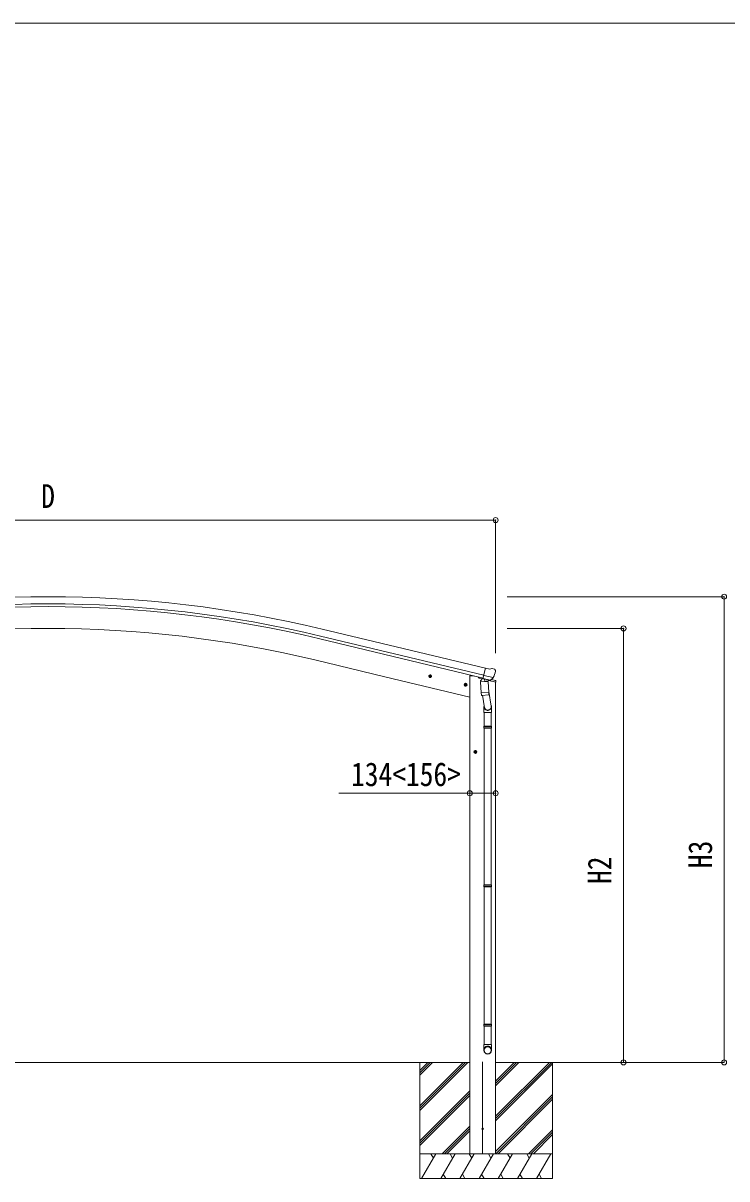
# Model space of a CAD drawing. Units: millimetres at full size, sheet at 1:30; details may follow other scales. Extents: x -8385 to 8479, y -5853 to 5787.
# Drawn here: x -4146 to 93, y -1175 to 5787 of the extents above; entities that cross this region are included whole.
import ezdxf
from ezdxf.enums import TextEntityAlignment as Align

# ---------------------------------------------------------------- set-up
doc = ezdxf.new("R2010")
doc.units = ezdxf.units.MM
doc.header["$LTSCALE"] = 30
doc.header["$PDMODE"] = 32
doc.header["$PDSIZE"] = 30
for name, color, linetype, lineweight in [('0-0_0', 7, 'Continuous', 9), ('0-1_本体', 4, 'Continuous', 9), ('0-2_部品', 7, 'Continuous', 9), ('0-8_PARTS2', 2, 'Continuous', 9), ('0-A_寸法', 6, 'Continuous', 9), ('F-0_240', 7, 'Continuous', 9)]:
    doc.layers.add(name, color=color, linetype=linetype, lineweight=lineweight)
doc.styles.add('ＭＳ ゴシック', font='')
doc.styles.get('ＭＳ ゴシック').set_extended_font_data('MS Gothic')

msp = doc.modelspace()

# ---------------------------------------------------------------- linework, layer by layer
at = {"layer": '0-0_0'}
for p, q in [((-6535.19, -472.88), (-1456.04, -472.88)), ((-1756.32, -521.47), (-1707.72, -472.87)), ((-1756.32, -472.88), (-1756.32, -1172.88)), ((-1756.32, -733.6), (-1495.59, -472.88)), ((-1756.32, -747.75), (-1481.45, -472.88)), ((-1756.32, -761.89), (-1467.31, -472.88)), ((-1756.32, -549.76), (-1679.44, -472.88)), ((-1756.32, -535.62), (-1693.58, -472.88)), ((-1299.54, -472.88), (-868.16, -472.88)), ((-1299.54, -797.32), (-975.09, -472.88)), ((-1299.54, -811.46), (-960.95, -472.88)), ((-1299.54, -613.48), (-1158.94, -472.88)), ((-1299.54, -599.33), (-1173.08, -472.88)), ((-1299.54, -585.19), (-1187.23, -472.88)), ((-1299.54, -825.61), (-956.32, -482.39)), ((-956.32, -472.88), (-956.32, -1172.88)), ((-1756.32, -945.73), (-1455.54, -644.96)), ((-1756.32, -959.88), (-1455.54, -659.1)), ((-1756.32, -974.02), (-1455.54, -673.24)), ((-1299.54, -1009.45), (-956.32, -666.24)), ((-1298.82, -1022.88), (-956.32, -680.38)), ((-1284.68, -1022.88), (-956.32, -694.52)), ((-1621.33, -1022.88), (-1455.54, -857.09)), ((-1607.19, -1022.88), (-1455.54, -871.23)), ((-1593.05, -1022.88), (-1455.54, -885.37)), ((-1100.83, -1022.88), (-956.32, -878.37)), ((-1086.69, -1022.88), (-956.32, -892.51)), ((-1072.55, -1022.88), (-956.32, -906.65)), ((-956.32, -1022.88), (-1756.32, -1022.88)), ((-1746.03, -1172.88), (-1659.43, -1022.88)), ((-1674.43, -1048.86), (-1689.43, -1022.88)), ((-1630.56, -1172.88), (-1543.96, -1022.88)), ((-1558.96, -1048.86), (-1573.96, -1022.88)), ((-1515.09, -1172.88), (-1428.49, -1022.88)), ((-1443.49, -1048.86), (-1458.49, -1022.88)), ((-1423.32, -1022.88), (-1289.32, -1022.88)), ((-1399.62, -1172.88), (-1313.02, -1022.88)), ((-1328.02, -1048.86), (-1343.02, -1022.88)), ((-1284.15, -1172.88), (-1197.55, -1022.88)), ((-1212.55, -1048.86), (-1227.55, -1022.88)), ((-1168.68, -1172.88), (-1082.08, -1022.88)), ((-1112.08, -1022.88), (-1097.08, -1048.86)), ((-1053.21, -1172.88), (-966.61, -1022.88)), ((-1756.32, -1172.88), (-956.32, -1172.88)), ((-1615.57, -1146.9), (-1600.57, -1172.88)), ((-1500.09, -1146.9), (-1485.1, -1172.88)), ((-1384.62, -1146.9), (-1369.63, -1172.88)), ((-1269.16, -1146.9), (-1254.16, -1172.88)), ((-1153.69, -1146.9), (-1138.69, -1172.88)), ((-1038.21, -1146.9), (-1023.22, -1172.88))]:
    msp.add_line(p, q, dxfattribs=at)
at = {"layer": '0-1_本体'}
for p, q in [((-2354.54, 2094.93), (-1371.29, 1858.87)), ((-2344.46, 2136.9), (-1361.21, 1900.85)), ((-2358.46, 2078.56), (-1375.22, 1842.51)), ((-1966.25, 1849.68), (-2389.05, 1951.18)), ((-1455.54, 1727.07), (-1966.25, 1849.68)), ((-1455.54, 1856.5), (-1435.54, 1856.5)), ((-1455.54, -1022.88), (-1455.54, 1856.5)), ((-1435.04, 1856.5), (-1401.77, 1848.52)), ((-1299.54, -1022.88), (-1299.54, 1817.36))]:
    msp.add_line(p, q, dxfattribs=at)
for radius in [7073, 7029.83, 7013, 6882]:
    msp.add_arc((-3995.62, -4740.67), radius, 76.5, 103.5, dxfattribs=at)
at = {"layer": '0-2_部品'}
for p, q in [((-1334.89, 1896.26), (-1360.82, 1902.48)), ((-1334.89, 1896.26), (-1321.63, 1898.95)), ((-1307.15, 1895.77), (-1320.33, 1898.93)), ((-1304.05, 1893.52), (-1300.2, 1887.22)), ((-1299.83, 1884.94), (-1300.11, 1883.79)), ((-1703.96, 1855.61), (-1684.51, 1850.94)), ((-1696.37, 1860.47), (-1701.53, 1855.03)), ((-1696.57, 1843.55), (-1691.9, 1863)), ((-1689.07, 1858.72), (-1696.37, 1860.47)), ((-1692.1, 1846.08), (-1686.94, 1851.52)), ((-1686.94, 1851.52), (-1689.07, 1858.72)), ((-1482.65, 1792.19), (-1477.98, 1811.64)), ((-1402.27, 1849), (-1402.27, 1845.85)), ((-1380.23, 1836.61), (-1398.44, 1840.98)), ((-1390.96, 1819.08), (-1345.28, 1822.27)), ((-1386.29, 1752.24), (-1390.96, 1819.08)), ((-1376.55, 1840.85), (-1389.86, 1825.53)), ((-1389.86, 1825.53), (-1389.42, 1819.19)), ((-1375.6, 1840.91), (-1376.55, 1840.85)), ((-1372.52, 1838.44), (-1374.05, 1838.81)), ((-1335.82, 1829.63), (-1372.52, 1838.44)), ((-1313.89, 1844.64), (-1371.39, 1858.44)), ((-1366.57, 1836.62), (-1365.55, 1822.01)), ((-1338.36, 1827.62), (-1364.17, 1821.19)), ((-1347.05, 1825.45), (-1346.82, 1822.17)), ((-1345.28, 1822.27), (-1340.6, 1755.44)), ((-1333.45, 1829.16), (-1340.97, 1830.96)), ((-1297.72, 1816.8), (-1340.53, 1827.08)), ((-1337.65, 1829.4), (-1337.6, 1828.66)), ((-1334.29, 1829.26), (-1335.82, 1829.63)), ((-1330.74, 1829.73), (-1314.36, 1844.22)), ((-1326.95, 1833.08), (-1300.02, 1826.61)), ((-1297.72, 1823.69), (-1297.72, 1816.8)), ((-1490.04, 1804.25), (-1470.59, 1799.58)), ((-1482.44, 1809.11), (-1487.61, 1803.67)), ((-1475.15, 1807.36), (-1482.44, 1809.11)), ((-1478.18, 1794.72), (-1473.01, 1800.17)), ((-1473.01, 1800.17), (-1475.15, 1807.36)), ((-1386.29, 1752.24), (-1340.6, 1755.44)), ((-1386.28, 1752.24), (-1385.39, 1739.55)), ((-1341.59, 1740.83), (-1383.28, 1737.92)), ((-1340.96, 1760.56), (-1326.42, 1672.69)), ((-1339.74, 1742.97), (-1340.61, 1755.44)), ((-1340.14, 1741.61), (-1340.14, 1741.61)), ((-1379.75, 1738.17), (-1367.12, 1663.37)), ((-1370.27, 1670.19), (-1370.27, 1635.53)), ((-1370.27, 1635.53), (-1324.27, 1635.53)), ((-1368.27, 1635.53), (-1368.27, 1552.87)), ((-1326.27, 1635.53), (-1326.27, 1552.87)), ((-1324.27, 1635.53), (-1324.27, 1669.88)), ((-1370.27, 1550.87), (-1369.27, 1552.87)), ((-1370.27, 1550.87), (-1324.27, 1550.87)), ((-1370.27, 1550.87), (-1370.27, 1542.87)), ((-1370.27, 1542.87), (-1324.27, 1542.87)), ((-1370.27, 1542.87), (-1369.27, 1540.87)), ((-1369.27, 1552.87), (-1325.27, 1552.87)), ((-1369.27, 1540.87), (-1325.27, 1540.87)), ((-1368.27, 1540.87), (-1368.27, 596.69)), ((-1326.27, 1540.87), (-1326.27, 596.69)), ((-1324.27, 1550.87), (-1325.27, 1552.87)), ((-1431.78, 1397), (-1411.78, 1397)), ((-1425.53, 1403.5), (-1429.28, 1397)), ((-1418.03, 1403.5), (-1425.53, 1403.5)), ((-1421.78, 1387), (-1421.78, 1407)), ((-1414.27, 1397), (-1418.03, 1403.5)), ((-1418.03, 1390.5), (-1414.27, 1397)), ((-1370.27, 594.69), (-1369.27, 596.69)), ((-1370.27, 594.69), (-1324.27, 594.69)), ((-1370.27, 594.69), (-1370.27, 586.69)), ((-1370.27, 586.69), (-1324.27, 586.69)), ((-1370.27, 586.69), (-1369.27, 584.69)), ((-1369.27, 596.69), (-1325.27, 596.69)), ((-1369.27, 584.69), (-1325.27, 584.69)), ((-1368.27, 584.69), (-1368.27, -243.5)), ((-1326.27, 584.69), (-1326.27, -243.5)), ((-1324.27, 594.69), (-1325.27, 596.69)), ((-1370.27, -245.5), (-1369.27, -243.5)), ((-1370.27, -245.5), (-1324.27, -245.5)), ((-1370.27, -245.5), (-1370.27, -253.5)), ((-1370.27, -253.5), (-1324.27, -253.5)), ((-1370.27, -253.5), (-1369.27, -255.5)), ((-1369.27, -243.5), (-1325.27, -243.5)), ((-1369.27, -255.5), (-1325.27, -255.5)), ((-1368.27, -255.5), (-1368.27, -365.5)), ((-1326.27, -255.5), (-1326.27, -365.5)), ((-1324.27, -245.5), (-1325.27, -243.5)), ((-1370.27, -399.64), (-1370.27, -365.5)), ((-1370.27, -365.5), (-1324.27, -365.5)), ((-1324.27, -399.64), (-1324.27, -365.5))]:
    msp.add_line(p, q, dxfattribs=at)
for points in [[(-1366.25, 1837.03), (-1375.97, 1839.37), (-1360.82, 1902.48)], [(-1701.53, 1855.03), (-1699.4, 1847.83), (-1692.1, 1846.08)], [(-1366.25, 1837.03), (-1366.01, 1836.88), (-1341.25, 1830.93), (-1340.97, 1830.96)], [(-1313.62, 1845.21), (-1314.2, 1844.37), (-1314.36, 1844.22)], [(-1487.61, 1803.67), (-1485.48, 1796.47), (-1478.18, 1794.72)], [(-1324.27, 1550.87), (-1324.27, 1542.87), (-1325.27, 1540.87)], [(-1429.28, 1397), (-1425.53, 1390.5), (-1418.03, 1390.5)], [(-1324.27, 594.69), (-1324.27, 586.69), (-1325.27, 584.69)], [(-1324.27, -245.5), (-1324.27, -253.5), (-1325.27, -255.5)]]:
    msp.add_lwpolyline(points, dxfattribs=at)
for centre, radius in [((-1694.23, 1853.28), 8.5), ((-1694.23, 1853.28), 7.7), ((-1694.23, 1853.28), 6.5), ((-1480.31, 1801.92), 8.5), ((-1480.31, 1801.92), 7.7), ((-1480.31, 1801.92), 6.5), ((-1421.78, 1397), 8.5), ((-1421.78, 1397), 7.7), ((-1421.78, 1397), 6.5)]:
    msp.add_circle(centre, radius, dxfattribs=at)
at = {"layer": '0-2_部品', "color": 4}
msp.add_circle((-1378.04, -872.88), 4.5, dxfattribs=at)
at = {"layer": '0-2_部品'}
for centre, radius, start, end in [((-1321.03, 1896.01), 3, 76.5, 101.5), ((-1496.92, 1931.04), 202.4, 334.90875, 346.5), ((-1308.32, 1890.9), 5, 31.5, 76.5), ((-1397.27, 1845.85), 5, 180, 256.5), ((-1373.93, 1839.3), 0.5, 221.23754, 256.5), ((-1367.17, 1836.54), 0.604, 7.79405, 79.40158), ((-1364.52, 1822.16), 1.03, 188.03431, 289.96103), ((-1338.6, 1828.59), 1, 284, 4), ((-1337.15, 1829.44), 0.5, 76.5, 184), ((-1334.17, 1829.75), 0.5, 256.5, 291.76246), ((-1300.72, 1823.69), 3, 0, 76.5), ((-1341.72, 1742.83), 2, 274, 322.59038), ((-1341.68, 1742.8), 1.95, 322.52234, 4.95983), ((-1383.42, 1739.91), 2, 190.53157, 274), ((-1354.27, 1669.88), 30, 0, 2.54858)]:
    msp.add_arc(centre, radius, start, end, dxfattribs=at)
for centre, major_axis, ratio, start_param, end_param in [((-1302.75, 1885.65), (1.57, -2.57), 0.99628, 0.7835347, 1.5707963), ((-1332.75, 1832.08), (0.73, -2.92), 0.997631, 5.8041905, 5.8929484), ((-1332.78, 1832.21), (-2.63, 3.16), 0.650902, 2.1145521, 2.1873627), ((-1332.73, 1831.98), (0.73, -2.92), 0.997631, 5.965759, 6.7621801), ((-1347.27, 1670.19), (-23, 0), 0.996195, 6.0000678, 10.0103449), ((-1347.27, 1670.19), (-21, 0), 0.996195, 0.3319459, 3.3482706), ((-1347.27, -397.9), (23, 0), 0.996195, 6.2831853, 9.424778), ((-1347.27, -399.64), (23, 0), 0.996195, 6.2831853, 9.424778), ((-1347.27, -399.64), (0, -23.43), 0.981806, 4.712389, 7.8539816)]:
    msp.add_ellipse(centre, major_axis=major_axis, ratio=ratio, start_param=start_param, end_param=end_param, dxfattribs=at)
msp.add_ellipse((-1347.27, -399.64), major_axis=(-21, 0), ratio=0.996195, dxfattribs=at)
at = {"layer": '0-8_PARTS2'}
msp.add_line((-1378.04, -470.38), (-1378.04, -1025.38), dxfattribs=at)
at = {"layer": '0-A_寸法'}
for p, q in [((-6691.69, 2794.02), (-1299.67, 2794.02)), ((-1299.67, 2794.02), (-1299.67, 1991.69)), ((76.91, 2332.33), (-1229.52, 2332.33)), ((76.91, -472.88), (76.91, 2332.33)), ((-529.07, 2141.33), (-1229.52, 2141.33)), ((-529.07, -472.88), (-529.07, 2141.33)), ((-2244.52, 1148.37), (-1455.54, 1148.37)), ((-1455.54, 1148.37), (-1299.54, 1148.37)), ((-529.07, -472.88), (-923.32, -472.88)), ((76.91, -472.88), (-529.07, -472.88))]:
    msp.add_line(p, q, dxfattribs=at)
for p in [(-1299.67, 2794.02), (76.91, 2332.33), (-529.07, 2141.33), (-1455.54, 1148.37), (-1299.54, 1148.37), (-529.07, -472.88), (76.91, -472.88)]:
    msp.add_point(p, dxfattribs=at)
at = {"layer": 'F-0_240', "color": 5}
msp.add_lwpolyline([(-8385.45, 5787.34), (8054.55, 5787.34), (8054.55, -5852.66)], dxfattribs=at)

# ---------------------------------------------------------------- texts
at = {"layer": '0-A_寸法', "color": 7, "style": 'ＭＳ ゴシック', "width": 0.85}
for s, p in [('D', (-4036.93, 2824.02)), ('134<156>', (-2170.44, 1148.37))]:
    msp.add_text(s, height=143, dxfattribs=at).set_placement(p, align=Align.BOTTOM_LEFT)
for s, p in [('H3', (46.91, 697.23)), ('H2', (-559.07, 601.73))]:
    msp.add_text(s, height=143, rotation=90, dxfattribs=at).set_placement(p, align=Align.BOTTOM_LEFT)

doc.saveas('drawing.dxf')
